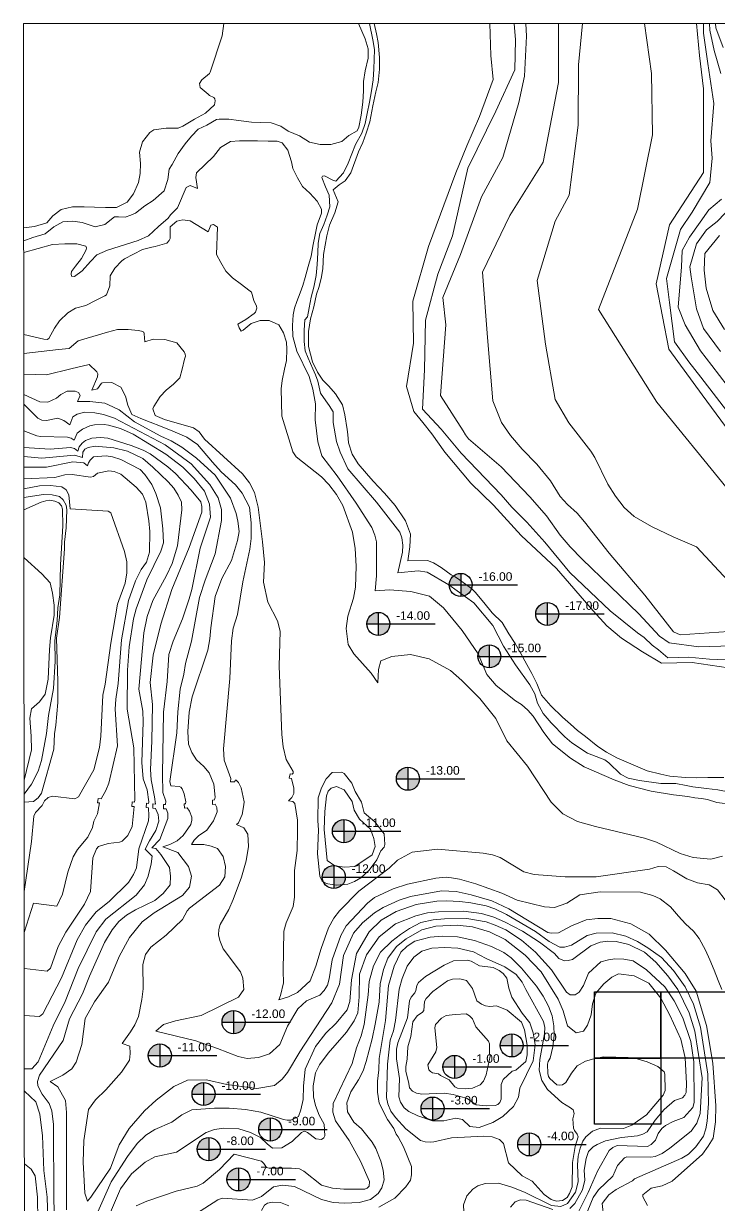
# Model space of a CAD drawing. Header units: millimetres. Extents: x 72 to 2826, y -203 to 794.
# Drawn here: x 72.3 to 230.2, y 434.6 to 702.9 of the extents above; entities that cross this region are included whole.
import ezdxf

# ---------------------------------------------------------------- set-up
doc = ezdxf.new("R2010")
doc.units = ezdxf.units.MM
doc.layers.add('01_Fina', color=250, linetype='Continuous', lineweight=15)
doc.layers.add('Cotas', color=7, linetype='Continuous')
doc.layers.add('modulos alternativos', color=10, linetype='Continuous')
doc.styles.get("Standard").update_dxf_attribs({"font": 'arial.ttf'})

msp = doc.modelspace()

# ---------------------------------------------------------------- hatches: boundary and pattern name
at = {"layer": 'Cotas'}
h = msp.add_hatch(color=256, dxfattribs=at)
h.dxf.hatch_style = 1
h.paths.add_polyline_path([(171.47, 575.46), (171.47, 578.08, 0.414214), (168.85, 575.46)])
h.paths.add_polyline_path([(171.47, 572.84, 0.414214), (174.09, 575.46), (171.47, 575.46)])
h = msp.add_hatch(color=256, dxfattribs=at)
h.dxf.hatch_style = 1
h.paths.add_polyline_path([(191.11, 568.86), (191.11, 571.48, 0.414214), (188.49, 568.86)])
h.paths.add_polyline_path([(191.11, 566.24, 0.414214), (193.73, 568.86), (191.11, 568.86)])
h = msp.add_hatch(color=256, dxfattribs=at)
h.dxf.hatch_style = 1
h.paths.add_polyline_path([(152.79, 566.6), (152.79, 569.22, 0.414214), (150.17, 566.6)])
h.paths.add_polyline_path([(152.79, 563.98, 0.414214), (155.41, 566.6), (152.79, 566.6)])
h = msp.add_hatch(color=256, dxfattribs=at)
h.dxf.hatch_style = 1
h.paths.add_polyline_path([(177.97, 559.25), (177.97, 561.87, 0.414214), (175.35, 559.25)])
h.paths.add_polyline_path([(177.97, 556.63, 0.414214), (180.59, 559.25), (177.97, 559.25)])
h = msp.add_hatch(color=256, dxfattribs=at)
h.dxf.hatch_style = 1
h.paths.add_polyline_path([(159.51, 531.46), (159.51, 534.08, 0.414214), (156.89, 531.46)])
h.paths.add_polyline_path([(159.51, 528.84, 0.414214), (162.13, 531.46), (159.51, 531.46)])
h = msp.add_hatch(color=256, dxfattribs=at)
h.dxf.hatch_style = 1
h.paths.add_polyline_path([(144.99, 519.57), (144.99, 522.19, 0.414214), (142.37, 519.57)])
h.paths.add_polyline_path([(144.99, 516.94, 0.414214), (147.61, 519.57), (144.99, 519.57)])
h = msp.add_hatch(color=256, dxfattribs=at)
h.dxf.hatch_style = 1
h.paths.add_polyline_path([(142.68, 509.16), (142.68, 511.78, 0.414214), (140.06, 509.16)])
h.paths.add_polyline_path([(142.68, 506.54, 0.414214), (145.3, 509.16), (142.68, 509.16)])
h = msp.add_hatch(color=256, dxfattribs=at)
h.dxf.hatch_style = 1
h.paths.add_polyline_path([(119.95, 476.22), (119.95, 478.84, 0.414214), (117.33, 476.22)])
h.paths.add_polyline_path([(119.95, 473.6, 0.414214), (122.57, 476.22), (119.95, 476.22)])
h = msp.add_hatch(color=256, dxfattribs=at)
h.dxf.hatch_style = 1
h.paths.add_polyline_path([(183.04, 470.95), (183.04, 473.58, 0.414214), (180.42, 470.95)])
h.paths.add_polyline_path([(183.04, 468.33, 0.414214), (185.66, 470.95), (183.04, 470.95)])
h = msp.add_hatch(color=256, dxfattribs=at)
h.dxf.hatch_style = 1
h.paths.add_polyline_path([(103.23, 468.64), (103.23, 471.26, 0.414214), (100.61, 468.64)])
h.paths.add_polyline_path([(103.23, 466.02, 0.414214), (105.85, 468.64), (103.23, 468.64)])
h = msp.add_hatch(color=256, dxfattribs=at)
h.dxf.hatch_style = 1
h.paths.add_polyline_path([(170.08, 466.05), (170.08, 468.67, 0.414214), (167.46, 466.05)])
h.paths.add_polyline_path([(170.08, 463.43, 0.414214), (172.7, 466.05), (170.08, 466.05)])
h = msp.add_hatch(color=256, dxfattribs=at)
h.dxf.hatch_style = 1
h.paths.add_polyline_path([(113.16, 459.91), (113.16, 462.53, 0.414214), (110.54, 459.91)])
h.paths.add_polyline_path([(113.16, 457.29, 0.414214), (115.79, 459.91), (113.16, 459.91)])
h = msp.add_hatch(color=256, dxfattribs=at)
h.dxf.hatch_style = 1
h.paths.add_polyline_path([(165.09, 456.6), (165.09, 459.22, 0.414214), (162.47, 456.6)])
h.paths.add_polyline_path([(165.09, 453.98, 0.414214), (167.71, 456.6), (165.09, 456.6)])
h = msp.add_hatch(color=256, dxfattribs=at)
h.dxf.hatch_style = 1
h.paths.add_polyline_path([(128.27, 451.86), (128.27, 454.48, 0.414214), (125.65, 451.86)])
h.paths.add_polyline_path([(128.27, 449.24, 0.414214), (130.89, 451.86), (128.27, 451.86)])
h = msp.add_hatch(color=256, dxfattribs=at)
h.dxf.hatch_style = 1
h.paths.add_polyline_path([(187.02, 448.48), (187.02, 451.1, 0.414214), (184.4, 448.48)])
h.paths.add_polyline_path([(187.02, 445.86, 0.414214), (189.64, 448.48), (187.02, 448.48)])
h = msp.add_hatch(color=256, dxfattribs=at)
h.dxf.hatch_style = 1
h.paths.add_polyline_path([(114.32, 447.38), (114.32, 450, 0.414214), (111.7, 447.38)])
h.paths.add_polyline_path([(114.32, 444.76, 0.414214), (116.94, 447.38), (114.32, 447.38)])
h = msp.add_hatch(color=256, dxfattribs=at)
h.dxf.hatch_style = 1
h.paths.add_polyline_path([(121.08, 440.52), (121.08, 443.14, 0.414214), (118.46, 440.52)])
h.paths.add_polyline_path([(121.08, 437.9, 0.414214), (123.7, 440.52), (121.08, 440.52)])

# ---------------------------------------------------------------- linework, layer by layer
at = {"layer": '01_Fina', "color": 252, "lineweight": 9, "true_color": 0x939598}
for points in [[(72.77, 65.04), (811.86, 65.04), (811.42, 702.86), (72.33, 702.86), (72.77, 85)], [(232.14, 556.66), (224.01, 557.83), (217.03, 557.67), (212.72, 560.25), (207.96, 563.38), (204.65, 566.2), (201.5, 569.6), (193.19, 579.19), (185.21, 586.71), (178.9, 593.53), (173.75, 598.57), (167.87, 605.61), (164.92, 609.79), (162.91, 612.31), (160.87, 614.8), (159.21, 620.46), (160.8, 630.37), (160.62, 639.84), (164.17, 652.29), (170.35, 668.96), (172.87, 675.13), (175.77, 681.76), (178.86, 690.19), (178.3, 695.61), (178.11, 702.86)], [(237.91, 561.78), (225.53, 561.41), (218.75, 562.32), (216.55, 563.84), (211.88, 568.91), (199.05, 581.29), (196.32, 584.1), (194.03, 586.76), (190.97, 591.15), (187.17, 595.46), (180.62, 602.27), (173.24, 608.64), (172.53, 609.52), (172.05, 610.45), (166.87, 618.43), (168.11, 634.48), (167.4, 640.66), (171.4, 650.45), (176.23, 663.57), (181.06, 672.48), (184.65, 684.94), (185.94, 690.9), (186.41, 700.02), (186.27, 702.86)], [(236.58, 565.21), (221.29, 564.14), (219.77, 564.81), (213.25, 573.15), (205.18, 582.66), (199.54, 589.8), (197.89, 591.73), (195.7, 593.72), (194.01, 595.51), (191.86, 599.05), (188.77, 602.85), (185.43, 606.27), (182.74, 609.4), (180.76, 612.32), (178.79, 617.22), (177.59, 631.63), (176.41, 646.42), (182.6, 659.33), (190.15, 671.45), (193.63, 689.47), (193.63, 702.86)], [(199.12, 702.86), (198.19, 693.47), (198.1, 679.78), (196.11, 663.92), (192.9, 658.03), (188.84, 644.53), (190.73, 630.09), (192.88, 617.53), (196.01, 612.24), (201.01, 605.82), (201.87, 604.39), (204.83, 598.33), (206.6, 595.58), (208.52, 593.01), (210.84, 590.96), (214.74, 588.71), (219.64, 586.37), (224.94, 584.09), (232.11, 576.48)], [(231.62, 597.69), (215.97, 616.97), (202.76, 638), (211.57, 660.73), (214.99, 677.61), (214.75, 691.54), (213.14, 702.86)], [(234.69, 607.09), (226.24, 618.61), (218.71, 628.94), (215.79, 643.83), (218.86, 657.19), (226.54, 669.05), (226.54, 688.09), (225.62, 695.61), (224.99, 702.86)], [(226.53, 702.86), (226.53, 700.69), (227.54, 693.83), (228.88, 684.73), (228.21, 676.22), (228.49, 672.31), (227.98, 666.83), (223.96, 660.04), (221.36, 656.14), (218.19, 644.98), (218.85, 639.58), (219.43, 634.77), (219.94, 630.64), (223.22, 626.08), (225.92, 622.6), (233.85, 612.41)], [(230.51, 691.56), (228.94, 696.73), (228.02, 701.35), (227.95, 702.86)], [(231, 697.47), (229.33, 701.94), (229.3, 702.86)], [(235.41, 616.21), (228.47, 625.29), (225.89, 628.61), (222.38, 634.52), (220.81, 638.49), (221.55, 647.66), (221.73, 651.35), (223.39, 654.4), (225.79, 657.81), (227.73, 660.58), (230.6, 663.01)], [(230.41, 628.46), (226.52, 633.68), (224.97, 638.09), (223.78, 645.42), (223.48, 647.69), (224.97, 652.86), (227.24, 656.08), (229.69, 657.93), (231.48, 659.84)], [(231.29, 633.4), (228.64, 637.72), (227.17, 642.81), (226.68, 646.93), (226.87, 650.65), (230.17, 654.77)]]:
    msp.add_lwpolyline(points, dxfattribs=at)
at = {"layer": '01_Fina', "color": 252, "linetype": 'Continuous', "lineweight": 9, "true_color": 0x939598}
for points in [[(117.78, 702.86), (117.34, 700.06), (114.68, 691.88), (114.49, 691.55), (112.74, 690.09), (112.21, 689.24), (112.34, 688.39), (114.17, 686.82), (114.52, 686.54), (115.46, 686.07), (115.72, 685.79), (115.81, 685.36), (115.65, 684.41), (113.59, 682.5), (111.09, 681.18), (108.47, 679.56), (107.37, 679.15), (104.63, 679.11), (101.83, 678.74), (100.92, 678.16), (99.26, 676.05), (98.61, 673.65), (98.87, 671.09), (98.79, 668.86), (98.41, 666.79), (97.24, 664.24), (95.79, 662.3), (93.39, 661.12), (90.93, 661.13), (88.39, 661.18), (86.05, 661.26), (83.38, 661.29), (80.86, 660.64), (78.97, 659.24), (77.6, 657.65), (74.8, 656.83), (72.36, 656.5)], [(148.31, 702.86), (149.79, 699.41), (150.5, 697.16), (150.49, 695), (149.84, 692.15), (149.45, 689.74), (149.4, 687.63), (149.3, 685.05), (148.91, 682.07), (148.33, 679.38), (147.99, 678.56), (146.1, 677.45), (144.48, 676.12), (142.01, 675.46), (139.57, 675.4), (137.21, 675.97), (134.91, 677.4), (132.34, 678.47), (130.65, 679.56), (128.46, 680.32), (126.09, 680.45), (124.03, 680.5), (121.1, 680.89), (118.86, 681.2), (116.65, 681.18), (116.06, 681.07), (113.91, 679.82), (111.89, 678.88), (110.38, 677.29), (108.94, 675.57), (107.39, 673.37), (105.99, 670.88), (105.36, 669.85), (105.02, 667.48), (104.23, 664.93), (101.7, 662.69), (99.85, 661.49), (97.69, 659.83), (96.62, 659.39), (95.39, 658.95), (93.84, 659.01), (92.94, 658.97), (90.74, 657.29), (88.53, 656.73), (85.61, 657.7), (83.48, 658.03), (81.19, 657.91), (79.19, 656.71), (77.24, 655.17), (74.43, 654.33), (72.37, 653.59)], [(150.8, 702.86), (151.52, 699.18), (151.91, 696.97), (151.86, 694.7), (151.79, 692.59), (151.61, 690.14), (151.23, 687.63), (150.79, 685.01), (150.29, 682.48), (149.78, 680.22), (149.05, 678), (147.64, 675.44), (146.76, 673.32), (145.95, 671.2), (144.91, 669.01), (143.13, 667.14), (142.45, 667.36), (140.57, 668.28), (140.09, 668.24), (139.95, 667.91), (140.84, 665.82), (141.67, 663.94), (141.8, 661.29), (141.19, 659.35), (140.45, 657.28), (139.55, 655.21), (139.16, 653.01), (139.04, 650.86), (138.94, 648.16), (138.67, 645.68), (138.14, 643.01), (137.54, 640.77), (137.13, 638.36), (136.7, 636.31), (136.1, 635.6), (135.95, 633.31), (135.97, 630.7), (136.23, 628.57), (136.87, 626.94), (137.9, 624.49), (138.5, 623.11), (139.09, 621.72), (139.67, 618.97), (140.87, 617.27), (141.61, 616.19), (142.56, 614.78), (142.56, 612.34), (143.33, 608.02), (144.12, 605.59), (145.87, 601.81), (152.37, 594.22), (157.7, 587.45), (158.12, 586.15), (158.36, 584.45), (158.27, 582.86), (157.25, 578.17), (161.79, 578.63), (163.87, 578.32), (168.81, 575.5), (174.49, 571.42), (178.78, 566.24), (181.21, 561.58), (183.89, 557.29), (187.19, 552.75), (188.29, 550.74), (188.92, 548.6), (190.19, 546.31), (192, 544.14), (195.12, 540.96), (196.71, 539.65), (200.21, 537.25), (204.14, 535.74), (205.11, 535.06), (207.76, 532.47), (209.48, 531.6), (212.07, 531.04), (216.86, 530.41), (220.28, 530.37), (222.59, 529.91), (224.14, 529.63), (227.26, 529.24), (229.84, 528.92), (232.53, 528.39)], [(151.87, 702.86), (152.36, 700.53), (152.73, 698.56), (153.09, 695.15), (153.03, 692.52), (152.78, 689.51), (152.26, 687.41), (151.53, 684.2), (150.89, 680.54), (150.01, 678.02), (149.26, 675.87), (148.32, 673.77), (146.59, 669), (145.27, 667.15), (143.91, 666.25), (142.55, 665.14), (143.67, 662.39), (142.92, 659.95), (141.73, 657.09), (141.13, 654.66), (140.35, 650.49), (140.17, 647.19), (139.85, 645.04), (139.3, 642.93), (138.8, 641.45), (138.19, 638.59), (137.44, 635.86), (136.97, 632.99), (136.93, 629.54), (137.89, 626.08), (139.01, 623.76), (140.22, 621.93), (141.55, 620.56), (143.11, 618.82), (144.66, 616.35), (145.21, 614.05), (145.74, 610.73), (145.87, 609.58), (145.99, 607.71), (146.82, 605.12), (148.23, 602.95), (150.07, 600.77), (151.63, 599.02), (154.18, 596.25), (156.59, 593.49), (158.99, 590.01), (160.1, 586.97), (159.92, 584.1), (159.45, 580.94), (163.91, 581.03), (165.34, 580.44), (167.05, 579.41), (169.35, 577.75), (170.21, 577.31), (171.21, 576.58), (173.91, 574.67), (174.76, 573.8), (176.75, 571.47), (178.59, 569.15), (180.86, 566.96), (182.41, 564.35), (183.81, 562.18), (185.08, 559.86), (186.49, 557.4), (187.61, 555.37), (188.73, 553.05), (189.78, 550.4), (191.93, 547.98), (194.55, 545.43), (196.42, 543.85), (197.94, 542.43), (199.79, 541.05), (202.61, 538.82), (204.58, 537.47), (206.89, 536.2), (209.55, 535.08), (211.65, 534.15), (213.81, 533.27), (216.86, 532.5), (218.91, 532.07), (222.49, 531.72), (225.02, 531.71), (227.55, 531.72), (231.16, 531.72)], [(183.63, 702.86), (183.9, 699.21), (183.72, 692.38), (179.41, 683), (173.13, 670.09), (169.58, 654.66), (166.3, 646.01), (163.49, 635.53), (163.3, 624.28), (162.82, 615.37), (167.08, 610.83), (171.57, 605.35), (180.62, 595.9), (183.08, 593.14), (186.5, 589.71), (190.56, 585.17), (196.24, 578.27), (205.36, 569.61), (211.58, 564.55), (213.11, 563.5), (214.94, 561.75), (216.37, 560.73), (218.49, 558.9), (223.16, 559.03), (227.88, 558.59), (231.7, 558.44)], [(72.37, 650.91), (78.91, 652.69), (81.64, 652.89), (84.38, 652.9), (86.44, 652.33), (86.57, 652), (86.52, 651.48), (85.48, 649.53), (84.06, 647.79), (83.19, 646.6), (83.11, 646.05), (83.18, 645.53), (83.89, 645.45), (85.58, 646.73), (87.48, 648.86), (88.94, 650.36), (91.37, 651.42), (98.34, 653.62), (100.67, 654.68), (102.92, 656.79), (105.15, 658.72), (105.62, 659.43), (107.26, 661.06), (109.21, 665.64), (110.13, 666.09), (111.8, 665.46), (111.38, 667.91), (111.54, 668.97), (115.39, 672.68), (116.95, 674.76), (119.24, 676.11), (121.28, 676.27), (123.34, 676.24), (125.35, 676.24), (127.79, 676.21), (129.82, 676.16), (130.95, 675.79), (132.28, 674.17), (133.1, 671.5), (133.37, 670.01), (134.48, 667.87), (135.61, 665.91), (137.23, 664.37), (138.91, 662.55), (139.9, 660.72), (139.89, 659.87), (138.91, 657.18), (138.43, 654.89), (138.02, 652.76), (137.54, 650.05), (136.87, 647.71), (136.19, 645.27), (135.7, 643.45), (135.07, 641.78), (134.28, 639.8), (133.81, 638.28), (133.48, 636.76), (133.3, 634.32), (133.42, 631.87), (134.29, 628.5), (137.08, 622.78), (137.9, 619.92), (138.53, 616.55), (138.48, 612.9), (139.04, 607.96), (140, 604.75), (143.48, 600.22), (147.75, 594.04), (151.29, 588.49), (152.03, 586.75), (152.36, 585.23), (152.38, 577.49), (152.08, 574.12), (155.32, 574.32), (160.18, 574), (164.41, 572.94), (167.61, 570.27), (171.78, 565.09), (175.45, 559.79), (177.37, 555.14), (179.54, 552.64), (183.91, 549.12), (185.24, 548.31), (186.74, 547.05), (187.94, 545.66), (190.36, 541.98), (192.32, 539.38), (196.41, 536.1), (199.46, 534.2), (206.28, 531.21), (209.66, 529.93), (214.72, 528.61), (219.75, 527.84), (222.99, 527.46), (224.57, 527.15), (226.13, 527.02), (227.49, 526.77), (229.57, 526.04), (232.68, 525.71)], [(72.38, 632.29), (76.91, 631.22), (77.69, 631.14), (78.07, 631.37), (79.36, 633.7), (80.49, 635.39), (82.34, 637.23), (84.13, 638.25), (86.43, 638.86), (88.65, 639.99), (90.74, 641.1), (91.15, 641.29), (91.86, 643.34), (91.94, 645.59), (93.03, 647.39), (94.63, 649.01), (95.18, 649.47), (99.28, 651.58), (101.39, 652.14), (102.2, 652.25), (104.78, 653.03), (105.34, 653.61), (105.56, 654.08), (105.57, 656.73), (107.05, 658.01), (108.42, 658.3), (110.1, 658.13), (114.19, 655.63), (114.82, 657.15), (115.43, 657.3), (116.34, 656.67), (116.1, 650.44), (117.05, 648.65), (118.23, 646.65), (119.72, 645.19), (121.72, 643.65), (123.45, 642.37), (124.01, 641.93), (124.58, 640.01), (125.18, 638.75), (125.22, 638.25), (124.93, 637.38), (124.66, 637.07), (122.75, 635.73), (120.94, 634.63), (121.21, 633.8), (121.69, 633.09), (122.11, 633.27), (123.95, 634.79), (125.97, 635.47), (128.03, 635.45), (130.25, 634.51), (131.31, 632.68), (131.94, 630.54), (132.01, 628.99), (131.98, 626.39), (131.49, 624.41), (131, 621.83), (130.77, 619.95), (130.92, 613.74), (133.39, 605.7), (134.16, 604.57), (139.93, 600.01), (141.55, 598.25), (143.29, 595.97), (144.75, 593.46), (146.91, 587.43), (147.54, 583.76), (147.79, 579.68), (147.6, 574.94), (147.19, 572.44), (145.9, 568.39), (145.47, 565.6), (145.91, 561.97), (147.25, 559.83), (151.18, 555.4), (152.64, 553.26), (152.81, 556.25), (153.34, 558.24), (155.85, 559.2), (160.1, 559.64), (164.33, 558.71), (169.15, 556.01), (171.7, 553.79), (175.85, 549.67), (179.42, 545.13), (181.96, 540.07), (186.62, 534.31), (192.03, 526.13), (194.68, 523.48), (197.97, 521.75), (202.05, 520.6), (213.17, 518), (215.88, 517.08), (221.29, 514.49), (224.2, 513.57), (228.22, 513.21), (230.86, 513.87)], [(72.39, 628.02), (80.27, 628.93), (82.64, 629.13), (84.72, 630.86), (91.33, 632.83), (93.63, 633.47), (96.04, 633.46), (98.29, 633.22), (99.09, 633.07), (99.56, 632.82), (99.65, 632.47), (99.83, 630.62), (101.72, 631.21), (104.39, 631.18), (107.08, 630.41), (108.76, 628.33), (108.97, 627.83), (109.01, 627.4), (108.83, 626.67), (108.26, 624.45), (107.79, 622.49), (106.3, 621.02), (104.67, 619.69), (103.28, 618.19), (101.83, 615.99), (101.66, 615.4), (102.19, 613.92), (104.28, 613.02), (110.87, 611.09), (112.18, 610.18), (113.34, 608.52), (121.98, 600.64), (123.55, 598.6), (124.72, 596.42), (125.51, 593.1), (126.55, 585.24), (126.94, 580.55), (126.75, 576.12), (127.74, 571.54), (129.92, 567.34), (130.51, 564.94), (130.27, 556.99), (130.92, 541.53), (131.21, 538.73), (131.91, 535.81), (133.48, 533.14), (133.47, 532.74), (133.26, 532.48), (132.79, 532.59), (132.57, 531.62), (133.11, 531.5), (133.66, 529.32), (133.64, 528.15), (133.18, 527.23), (132.39, 526.48), (133.43, 526.33), (133.84, 525.83), (134.43, 522.04), (134.45, 519.7), (134.39, 515.21), (133.81, 510.63), (133.81, 504.56), (133.46, 502.47), (131.91, 498.73), (131.35, 496.9), (131.21, 487.85), (131.3, 485.18), (130.62, 482.26), (130.23, 481.25), (132.45, 481.94), (134.48, 482.95), (137.35, 485.63), (138.63, 488.95), (139.81, 492.95), (141.47, 497.62), (142.73, 499.85), (143.95, 501.5), (148.4, 505.94), (155.22, 511.19), (157.16, 512.95), (160.49, 514.81), (166.23, 515.49), (176.6, 514.61), (178.68, 514.16), (180.4, 513.57), (185.81, 510.34), (188.12, 509.71), (195.16, 509.17), (202.24, 509.24), (214.32, 510.92), (216.25, 511.53), (218.12, 511.48), (219.76, 510.53), (222.76, 508.77), (225.19, 507.83), (227.84, 507.39), (229.74, 506.23), (231.44, 503.98)], [(72.39, 623.27), (77.48, 623.14), (83.01, 624.47), (87.18, 625.5), (88.91, 623.82), (89.17, 623.35), (89.09, 622.68), (87.79, 619.63), (89.08, 619.99), (90.02, 621.25), (90.21, 621.34), (92.34, 621.39), (94.34, 620.32), (95.4, 618.32), (95.97, 616.27), (96.91, 614.13), (98.93, 613.25), (101.05, 612.42), (103.4, 611.49), (106.14, 610.38), (109.32, 608.97), (111.79, 607.33), (115.19, 603.36), (117.11, 601.11), (120.4, 598.15), (121.91, 596.29), (123.54, 593.09), (123.98, 589.58), (123.93, 585.96), (123.62, 583.56), (122.04, 576.17), (120.81, 568.77), (119.89, 565.66), (119.47, 562.8), (119.1, 554.19), (117.65, 538.23), (117.81, 535.71), (119.32, 531.53), (119.28, 530.8), (120.27, 530.74), (120.31, 531.18), (120.55, 531.14), (121.08, 530.61), (121.66, 529.37), (122.32, 526.21), (122.31, 525.51), (121.92, 523.35), (121.06, 521.47), (120.63, 521.05), (122.3, 520.33), (123.19, 518.85), (123.36, 516.12), (122.82, 512.84), (121.72, 509.13), (119.88, 504.03), (118.86, 501.76), (116.92, 498.39), (116.59, 497.24), (116.53, 496.02), (116.81, 494.76), (117.57, 492.85), (121.54, 487.61), (122.06, 486.21), (122.25, 483.65), (121.07, 481.89), (112.57, 477.71), (106.8, 476.5), (104.03, 475.67), (102.29, 474.16), (111.36, 471.98), (116.32, 470.24), (121, 468.39), (123.03, 467.98), (125.58, 468.19), (128.14, 469.05), (130.46, 471.18), (132.2, 475.33), (134.52, 479.27), (136.46, 481.03), (139.53, 482.38), (140.5, 483.39), (141.23, 484.61), (141.62, 486.05), (142.32, 490.37), (144.29, 495.87), (145.49, 498.09), (150.3, 503.2), (151.94, 504.49), (156.17, 506.47), (159.39, 507.51), (165.83, 508.88), (168.17, 509.09), (169.37, 508.98), (171.22, 508.64), (174.89, 507.59), (180.84, 505.47), (184.25, 503.89), (190.47, 502.4), (192.75, 502.24), (195.57, 503.21), (198.52, 505.08), (203.11, 505.78), (212.25, 505.73), (215.09, 504.98), (216.73, 504.24), (219.05, 502.37), (220.9, 500.26), (222.44, 498.51), (224.29, 496.85), (225.55, 495.17), (226.98, 492.55), (227.97, 490.38), (228.94, 488.05), (229.88, 485.69), (230.75, 483.62)], [(213.88, 434.59), (212.81, 436.54), (212.76, 437.06), (214.72, 438.5), (217.15, 439.1), (219.42, 440.09), (226.31, 446.29), (227.64, 448.04), (228.77, 449.89), (229.28, 453.6), (229.33, 457.2), (228.64, 466.89), (227.25, 475.48), (224.88, 483.26), (222.38, 487.24), (217.9, 492.59), (214.21, 496.16), (210.04, 498.56), (205.57, 499.73), (202.57, 499.75), (199.94, 499.45), (196.59, 498.06), (193.69, 496.49), (192.03, 496.39), (191.27, 496.53), (182.36, 501.92), (178.51, 503.77), (173.84, 505.15), (170.44, 505.9), (167.13, 506), (160.08, 504.75), (157.53, 503.9), (153.85, 502.23), (151.89, 501.05), (149.19, 498.73), (147.12, 496.41), (144.92, 491.35), (143.95, 484.85), (142.23, 480.6), (135.02, 469.51), (132.2, 464.8), (130.99, 463.29), (129.27, 461.81), (125.2, 461.13), (118.44, 462.09), (113.78, 463.14), (109.47, 463.08), (106.37, 461.65), (102.38, 458.5), (99.76, 456.08), (96.25, 452.06), (93.98, 448.4), (92, 443.07), (87.55, 436.53), (86.79, 435.62), (86.24, 437.41), (85.8, 444.41), (86.02, 449.35), (87.08, 456.43), (88.61, 458.58), (90.96, 460.87), (94.56, 464.9), (96.37, 467.6), (96.53, 469.1), (96.41, 470.74), (94.68, 471.41), (96.6, 474.01), (97.57, 475.63), (98.42, 477.53), (99.16, 481.33), (99.46, 483.78), (99.37, 489.27), (100.01, 491.6), (101.17, 493.25), (104.68, 495.96), (108.33, 499.51), (109.42, 501.45), (109.95, 502.07), (116.78, 507.34), (118, 509.2), (118.09, 511.57), (117.62, 513.79), (116.29, 515.66), (114.9, 516.17), (113.23, 516.55), (110.43, 516.52), (111, 517.49), (112, 518.52), (113.9, 519.82), (115.4, 521.9), (116.22, 523.99), (116.14, 524.97), (115.79, 525.68), (115.19, 525.65), (115.15, 526.64), (115.63, 526.66), (115.74, 527.3), (115.44, 530.27), (114.38, 532.81), (113.23, 534.25), (111.53, 535.74), (110.45, 537.39), (109.74, 539.32), (109.57, 542.21), (109.88, 546.58), (110.55, 550.06), (114.08, 560.63), (114.57, 563.24), (114.78, 565.74), (115.75, 572.84), (117.31, 576.94), (119.49, 581.03), (120.81, 585.51), (121.22, 587.55), (120.95, 589.93), (120.51, 591.66), (119.24, 595.13), (115.74, 600.4), (111.58, 604.24), (108.23, 606.73), (105.82, 608.16), (103.43, 609.19), (97.47, 612.46), (93.99, 615.21), (92.57, 615.91), (90.72, 616.69), (87.35, 617.08), (84.57, 617.12), (85.18, 618.47), (84.76, 619.15), (84.01, 619.41), (82.24, 619.44), (80.79, 618.7), (79.77, 617.87), (77.81, 616.97), (76.04, 616.99), (72.39, 618.7)], [(72.39, 616.52), (75.56, 613.28), (76.48, 612.85), (77.49, 612.75), (80.12, 613.29), (81.46, 612.77), (82.8, 611.83), (83.5, 613.59), (84.44, 614.25), (86.13, 614.65), (88.49, 614.53), (90.43, 614.16), (92.95, 613.28), (104.41, 607.28), (110.31, 602.97), (114.57, 598.28), (116.42, 595.26), (117.18, 592.56), (117.24, 590.05), (115.79, 582.49), (113.54, 576.56), (112.24, 572.63), (110.43, 562.7), (109.01, 557.61), (108.68, 555.22), (107.87, 551.78), (107.31, 546.67), (107.11, 541.86), (105.49, 530.87), (105.75, 529.89), (107.6, 529.69), (108.02, 529.54), (108.29, 529.19), (108.77, 528.03), (109.15, 526.22), (109.08, 525.8), (108.72, 525.77), (108.8, 524.78), (109.43, 524.84), (109.97, 524.13), (110.52, 522.71), (110.51, 522.08), (110.22, 521.1), (108.51, 518.61), (107.16, 517.37), (105.47, 516.55), (103.92, 516.02), (107.33, 514.71), (109.71, 511.55), (110.44, 509.32), (109.95, 506.89), (108.35, 504.95), (101.95, 501.02), (99.19, 499.01), (96.31, 495.47), (94.03, 491.11), (91.61, 485.33), (88.39, 480.81), (86.29, 477.02), (85.53, 471.17), (84.24, 467.1), (83.27, 465.61), (81.2, 464.15), (78.31, 462.77), (80.07, 461.57), (81.8, 458.41), (82.03, 455.68), (82.03, 433.62)], [(72.4, 610.4), (75.33, 609.31), (76.18, 609.13), (82.26, 609), (83.09, 608.78), (83.8, 608.3), (84.46, 609.94), (85.65, 610.85), (87.34, 611.59), (88.37, 611.78), (90.59, 611.84), (91.59, 611.72), (94.27, 610.98), (97.21, 609.66), (104.62, 605.16), (108.41, 602.21), (111.01, 599.63), (113.34, 596.74), (114.5, 593.78), (114.71, 590.83), (112.38, 583.84), (110.46, 574.44), (109.86, 572.29), (108.36, 567.77), (106.25, 562.71), (105.28, 559.69), (104.89, 553.54), (104.05, 546.6), (103.82, 532.41), (103.91, 528.38), (104.6, 526.38), (104.53, 525.6), (104.08, 525.62), (104.02, 524.63), (104.68, 524.6), (105.03, 523.64), (105.01, 522.48), (103.25, 517.64), (101.4, 515.77), (102.31, 515.62), (103.48, 514.27), (105.39, 511.31), (105.64, 509.35), (105.6, 507.41), (103.98, 505.42), (102.11, 503.81), (97.68, 501.7), (95.67, 500.53), (93.89, 499.03), (92.44, 497.17), (90.66, 494.27), (87.25, 486.69), (85.69, 482.62), (82.75, 476.94), (81.32, 472.05), (75.89, 464.22), (75.46, 462.73), (75.58, 461.77), (76.51, 459.85), (78.11, 457.78), (78.72, 456.06), (79.13, 453), (79.21, 435.87), (79.44, 429.2)], [(72.5, 465.61), (74.18, 465.6), (75.59, 467.18), (79.05, 475.35), (81.72, 480.91), (84.69, 488.36), (88.8, 496.69), (90.98, 499.56), (97.89, 505.05), (99.74, 507.4), (100.61, 509.35), (101.28, 512.14), (101.45, 513.89), (99.93, 515.45), (100.87, 517.39), (102.3, 519.75), (103.03, 521.84), (102.86, 523.35), (102.27, 524.73), (101.6, 524.77), (101.66, 525.76), (102.21, 525.73), (102.05, 527.35), (101.25, 531.23), (101.08, 533.57), (101.42, 539.96), (101.55, 548.32), (101, 553.33), (101.73, 559.48), (103.47, 566.53), (105.95, 574.43), (109.87, 583.99), (112.73, 591.97), (112.79, 593.28), (112.5, 594.35), (110.32, 596.99), (106.76, 600.73), (105.03, 602.25), (101.03, 605.25), (99.41, 606.06), (96.7, 607.07), (91.45, 608.74), (89.76, 608.93), (87.82, 608.79), (86.38, 608.24), (85.57, 607.65), (84.92, 606.81), (84.65, 605.8), (83.87, 606.39), (82.94, 606.68), (78.34, 606.31), (72.4, 606.66)], [(72.49, 477.72), (75.89, 477.52), (76.71, 478.1), (80.89, 486.26), (84.45, 494.93), (86.37, 498.2), (88.8, 501.26), (91.7, 503.64), (96.1, 507.92), (97.24, 509.72), (97.96, 511.25), (98.45, 515.58), (100.67, 521.88), (100.76, 523.03), (100.66, 524.89), (100.14, 524.92), (100.2, 525.91), (100.68, 525.88), (100.74, 526.22), (100.32, 528.95), (99.41, 531.41), (99.13, 535.14), (99.45, 544.36), (99.34, 546.79), (98.48, 551.77), (99.62, 564.62), (100.34, 568.32), (101.64, 571.93), (104.72, 577.62), (106.01, 580.35), (107.22, 584.33), (108.18, 592.53), (108.11, 594.27), (107.41, 595.83), (106.4, 597.45), (105.1, 598.86), (101.67, 602.21), (99.34, 604.13), (95.91, 605.8), (92.77, 606.61), (88.53, 606.92), (86.93, 606.68), (86.2, 606.27), (85.75, 605.61), (85.68, 604.41), (83.9, 604.92), (76.46, 604.22), (72.4, 604.62)], [(72.49, 488.37), (77.64, 487.76), (78.41, 488.44), (80.17, 493.42), (81.89, 496.62), (86.16, 503.01), (87.51, 505.85), (88, 513.5), (88.89, 515.56), (89.34, 516.11), (91.53, 516.8), (94.11, 517.1), (94.69, 517.3), (96, 518.6), (96.96, 520.6), (97.42, 525.16), (96.84, 525.2), (96.94, 526.19), (97.48, 526.14), (97.56, 526.71), (97.34, 538.47), (95.8, 547.28), (95.87, 556.13), (96.25, 561.41), (97.22, 567.78), (97.85, 570.06), (100.26, 576.59), (103.48, 583.11), (104.06, 585.02), (103.92, 588.21), (103.35, 592.97), (102.31, 596.18), (101.43, 598.29), (99.82, 600.51), (98.74, 601.62), (94.4, 603.96), (92.49, 604.54), (91.05, 604.78), (88.18, 604.56), (87.41, 603.81), (87.02, 603.19), (86.84, 602.47), (85.97, 603.16), (83.52, 603.37), (77.55, 602.19), (72.4, 602.18)], [(72.48, 496.54), (74.59, 503.24), (79.83, 502.56), (81.18, 505.29), (82.33, 510.29), (83.57, 513.73), (84.55, 515.39), (86.92, 518.22), (87.93, 520.37), (88.23, 521.8), (89.09, 523.5), (89.56, 525.97), (89.12, 526.01), (89.22, 527), (89.94, 526.93), (90.99, 528.79), (91.67, 530.43), (93.61, 538.91), (93.12, 547.28), (93.26, 549.52), (93.74, 553.11), (94.5, 562.99), (96.09, 571.89), (97.74, 576.36), (99.02, 578.93), (100.2, 580.59), (100.87, 582.87), (100.97, 587.55), (100.73, 590.01), (100.05, 594.28), (99.3, 596.03), (97.86, 597.68), (94.41, 600.59), (92.9, 601.2), (91.68, 601.35), (89.05, 600.83), (88.16, 600.09), (87.48, 599.89), (83.35, 600.54), (81.7, 600.43), (79.37, 599.83), (72.41, 599.52)], [(72.41, 597.24), (75.93, 597.94), (78.4, 598.02), (80.96, 597.72), (81.97, 597.03), (82.57, 595.88), (82.86, 592.74), (91.49, 592.17), (92.12, 591.82), (95.21, 583.05), (95.73, 580.69), (95.71, 578.22), (95.33, 575.87), (93.65, 571.09), (92.12, 562.24), (90.8, 552.97), (90.26, 550.47), (89.82, 541.11), (89.57, 538.59), (88.28, 533.47), (84.81, 527.39), (83.98, 526.91), (78.88, 527.54), (77.92, 527.19), (77.09, 526.46), (76.57, 525.39), (75.01, 523.77), (74.64, 522.94), (74.08, 517.22), (72.47, 505.87)], [(72.41, 595.29), (76.83, 596), (78.81, 595.88), (80.45, 595.52), (81.33, 594.75), (81.95, 593.6), (82.1, 592.5), (82, 588.41), (81.57, 585.2), (81.63, 583.63), (80.46, 568.1), (79.8, 563.37), (80.08, 553.54), (80.06, 548.78), (79.61, 543.59), (79.33, 541.63), (79.16, 538.17), (76.39, 528.17), (75.66, 527.11), (74.57, 526.29), (72.46, 526.18)], [(72.46, 527.97), (74.15, 530.24), (75.63, 533.2), (76.38, 535.58), (77.54, 541.77), (77.94, 545.82), (79.09, 551.95), (79.45, 558.18), (79.43, 562.75), (79.97, 567.36), (80.07, 570.26), (80.56, 573.2), (80.69, 579.99), (81.23, 588.85), (81.17, 592.64), (80.93, 593.44), (80.35, 594.09), (79.39, 594.48), (78.21, 594.67), (77.39, 594.57), (76.34, 594.27), (72.41, 592.49)], [(72.42, 581.59), (76.46, 577.96), (78.31, 575.9), (78.89, 573.56), (79.28, 570.87), (79.27, 568.62), (78.45, 563.47), (78.2, 560.81), (77.92, 554.09), (77.25, 550.67), (75.94, 548.95), (74.13, 547.36), (73.7, 545.22), (74.07, 541.11), (74.15, 538), (72.45, 531.17)], [(89.15, 433.18), (92.2, 439.95), (95.9, 445.75), (98.05, 448.71), (100.05, 450.53), (102.1, 451.88), (105.97, 453.51), (108.24, 455.21), (110.48, 456.29), (115.65, 456.71), (118.98, 456.66), (122.67, 456.36), (126.11, 455.81), (131.3, 454.11), (132.11, 454), (132.97, 453.99), (134.71, 454.83), (135.23, 456.3), (135.75, 458.63), (135.8, 461.71), (136.22, 465.53), (138.51, 470.67), (140.89, 473.73), (143.22, 476.01), (145.74, 479.02), (146.32, 480.87), (146.71, 485.85), (147.81, 491.81), (150.69, 496.74), (153.45, 499.33), (156.86, 501.36), (161.34, 502.95), (166.05, 503.65), (168.27, 503.72), (171.27, 503.57), (173.8, 503.3), (177.24, 502.59), (179.25, 501.94), (181.9, 500.66), (188.47, 496.79), (191.58, 494.49), (193.94, 493.22), (195.03, 493.22), (196.59, 493.68), (200.19, 495.87), (202.23, 496.39), (205.87, 496.47), (208.96, 495.74), (211.57, 494.52), (213.9, 493.11), (217.04, 490.92), (219.76, 487.97), (222.39, 484.23), (224.29, 480.31), (225.86, 475.09), (227.5, 464.41), (227.68, 457.77), (227.35, 453.77), (227.11, 452.02), (226.53, 450.32), (224.78, 447.94), (223.13, 446.24), (221.63, 445.37), (210.93, 440.68), (210.45, 440.23), (206.76, 438.27), (205.08, 437.06), (203.56, 435.03), (203.94, 431.71)], [(87.98, 423.52), (94.29, 438.38), (96.77, 441.78), (99.86, 444.45), (102.12, 445.66), (107.01, 446.73), (113.73, 451.15), (115.62, 451.88), (117.71, 452.17), (121.11, 451.97), (123.77, 451.2), (126.05, 450.03), (127.56, 448.57), (128.82, 447.64), (130.91, 447.73), (133.25, 449.16), (135.37, 451.2), (136.05, 451.44), (136.71, 451.18), (138.63, 449.76), (139.87, 449.55), (140.42, 449.93), (140.65, 450.38), (140.54, 453.08), (139.36, 455.1), (138.56, 457.27), (138.09, 459.3), (138.04, 461.73), (138.51, 464.69), (139.43, 466.54), (141.38, 469.21), (145.6, 473.97), (147.3, 476.5), (148.13, 478.31), (148.43, 482), (148.51, 487.09), (150.1, 491.53), (152.96, 495.56), (156.69, 498.56), (161.29, 500.37), (163.98, 501), (166.47, 501.29), (172.13, 501.39), (176.2, 500.89), (178.97, 500.02), (181.44, 498.98), (185.47, 496.85), (189.33, 494.39), (192.73, 491.79), (193.76, 490.7), (195.03, 490.17), (195.89, 490.19), (196.8, 490.45), (200.96, 493.51), (203.1, 494.37), (204.88, 494.6), (206.78, 494.55), (209.63, 493.86), (213.17, 492.07), (215.77, 489.82), (218.47, 486.77), (220.72, 483.66), (223.31, 478.36), (224.6, 474.14), (226.25, 463.6), (225.83, 455.5), (225.01, 453.28), (223.78, 451.49), (218.89, 447.61), (217.21, 446.44), (215.61, 445.76), (214.64, 445.61), (209.19, 445.63), (208.65, 445.45), (207.04, 443.72), (205.96, 441.26), (202.75, 438.18), (201.49, 436.44), (199.61, 431.78)], [(97.84, 434.54), (100.31, 435.61), (106.93, 437.83), (111.69, 439.01), (113.05, 439.64), (116.79, 442.8), (120.09, 446.24), (126.3, 444.64), (126.83, 444.16), (127.39, 443.23), (128.04, 443.05), (133.09, 443.09), (134.89, 442.89), (135.86, 442.36), (139.93, 439.2), (142.41, 438.54), (144.93, 438.3), (149.7, 438.28), (150.28, 438.55), (150.69, 438.98), (150.8, 440.04), (148.76, 444.69), (146.21, 449.36), (143.04, 453.82), (142.48, 455.82), (142.51, 457.79), (146.83, 466.85), (147.87, 470.41), (148.92, 473.14), (149.58, 475.72), (150.5, 482.42), (150.74, 485.48), (151.66, 488.98), (153.29, 492.12), (155.87, 494.6), (157.8, 496.13), (159.85, 497.49), (162.42, 498.86), (165.26, 499.45), (167.78, 499.67), (172.87, 499.73), (177.24, 498.98), (179.31, 498.24), (181.73, 497.14), (185.27, 494.83), (188.41, 492.11), (192.04, 488.11), (195.49, 483.02), (196.3, 482.45), (197.43, 482.43), (198.37, 483.02), (199.37, 484.56), (200.48, 487.35), (203.28, 489.94), (205, 490.4), (206.47, 490.59), (208.45, 490.51), (210.61, 490.11), (213.62, 488.13), (217.78, 484.23), (219.91, 481.06), (221.87, 477.2), (223.71, 471.79), (224.37, 467.23), (224.4, 457.96), (224.12, 456.86), (222.13, 454.61), (219.69, 453.69), (217.93, 452.75), (217.11, 452.07), (216.29, 450.95), (215.7, 449.41), (214.69, 448.48), (213.86, 447.99), (206.96, 448.2), (206, 447.8), (205.13, 447.07), (202.54, 442.37), (200.42, 437.57), (198.18, 433.13)], [(111.51, 432.75), (116.35, 435.9), (117.37, 436.24), (124.25, 435.81), (126.25, 436.65), (129.02, 438.85), (131.02, 439.2), (133.75, 438.91), (139.93, 435.95), (142.54, 435.29), (145.15, 435.13), (148.42, 435.27), (151, 436), (152.79, 437.31), (153.62, 438.62), (154.1, 440.42), (153.91, 442.6), (153.33, 444.64), (152.26, 447.51), (151.38, 449.01), (148.96, 451.97), (147.26, 453.53), (145.76, 455.86), (145.64, 457.89), (146.56, 460.43), (148.29, 463.11), (149.33, 465.18), (150.06, 467.27), (151.41, 472.43), (152.1, 475.77), (152.95, 480.72), (153.22, 484.9), (153.99, 488.14), (154.95, 490.74), (156.91, 493.39), (159.14, 495.14), (162.67, 497.2), (165.84, 498), (170.68, 498.23), (174.19, 497.83), (178.04, 496.72), (181.58, 495.01), (186.11, 491.44), (189.74, 487.63), (193.6, 481.46), (194.7, 478.77), (195.67, 475.38), (197.68, 473.83), (199.34, 474.18), (200.25, 475.57), (201.05, 477.85), (201.34, 480.39), (202.14, 482.8), (203.95, 484.94), (205.76, 486.44), (207.29, 487.19), (210.85, 486.75), (214.13, 485.05), (216.88, 481.7), (218.93, 477.78), (221.41, 472.36), (222.41, 468.11), (222.72, 462.28), (222.62, 460.27), (222.29, 459.64), (221.78, 459.05), (219.98, 458.42), (217.65, 456.39), (215.61, 453.96), (213.81, 451.29), (212.8, 450.76), (211.55, 450.42), (207.94, 450.03), (204.36, 449.26), (202.41, 448.48), (201.49, 447.94), (200.47, 446.83), (199.94, 445.27), (199.5, 442.64), (199.62, 440.36), (199.1, 438.19), (197.37, 435.08), (196.26, 433.89)], [(152.94, 434.2), (156.53, 436.29), (159, 438.81), (160.09, 440.37), (160.28, 441.56), (160.31, 443.44), (158.5, 447.9), (157.31, 450.22), (156.83, 450.83), (156.29, 452.07), (154.89, 454.16), (152.95, 457.84), (152.59, 460.29), (152.57, 462.82), (152.89, 465.42), (152.98, 467.99), (154.38, 476.59), (155.13, 484.51), (156.42, 488.89), (157.87, 492.13), (159.33, 493.44), (161.08, 494.61), (164.54, 495.52), (167.34, 495.73), (170.77, 495.55), (174.58, 494.73), (178.45, 493.39), (181.27, 492.01), (182.95, 490.85), (185.3, 488.5), (188.7, 484.41), (190.22, 482.13), (191.36, 479.82), (192.2, 477.67), (192.61, 475.35), (192.66, 473.25), (192.41, 470.64), (191.76, 468.06), (191.32, 467.3), (191.18, 466.69), (191.23, 464.6), (191.42, 463.89), (191.68, 463.44), (193.28, 462.02), (193.89, 461.9), (194.6, 461.96), (195.33, 462.55), (196.63, 464.67), (197.92, 466.27), (199.75, 467.35), (201.66, 467.93), (203.84, 468.33), (209.49, 468.16), (211.47, 467.86), (213.81, 467.23), (216.23, 466.14), (217.6, 464.92), (217.78, 464.45), (217.87, 460.71), (217.42, 459.61), (213.6, 455.2), (210.27, 452.84), (208.41, 452.09), (203.18, 452.15), (201.39, 451.44), (199.89, 450.18), (199.16, 449.2), (198.58, 447.65), (198.14, 445.81), (197.95, 443.86), (198.13, 439.96), (197.53, 437.61), (195.71, 435.03), (194.21, 434.35), (192.08, 434.64), (185.94, 437.66), (183.05, 438.77), (180.05, 439.68), (177.03, 439.61), (175.38, 439.06), (174.22, 438.33), (172.86, 436.82), (172.08, 434.74), (172.18, 433.18)], [(72.51, 460.55), (75.12, 458.1), (76.03, 455.36), (76.64, 450.44), (76.93, 442.53), (77.65, 436.48), (77.89, 429.11)], [(72.55, 397.77), (75.1, 402.45), (76.66, 405.83), (77.48, 410.24), (76.97, 419.25), (76.28, 423.62), (75.97, 427.73), (75.52, 431.23), (75.47, 436.46), (74.92, 441.33), (74.07, 442.83), (72.52, 444.08)], [(126.29, 433.44), (126.99, 434.65), (127.62, 435.13), (128.7, 435.39), (130.59, 435.31), (132.51, 434.52)], [(192.4, 433.7), (186.35, 435.85), (185.04, 435.9), (183.83, 435.42), (182.81, 434.2)]]:
    msp.add_lwpolyline(points, dxfattribs=at)
for points in [[(148.85, 508.98), (150.69, 510.73), (152.43, 513.04), (153.39, 515.08), (154.08, 515.94), (154.27, 516.54), (154.09, 518.98), (151.96, 521.66), (149.57, 523.76), (148.95, 526.15), (147.52, 528.56), (146.8, 530.45), (145.04, 532.64), (144.53, 532.98), (142.33, 532.92), (140.96, 531.45), (139.87, 529.42), (139.15, 527.14), (139.07, 521.98), (139.19, 519.78), (138.96, 514.41), (139.5, 509.39), (140.03, 508.25), (140.62, 507.83), (141.36, 507.58), (143.32, 507.33), (145.84, 507.57), (147.39, 508.11)], [(152.08, 516.05), (151.76, 517.87), (151.02, 520.05), (148.54, 522.26), (147.31, 524.3), (146.85, 526.27), (145.07, 528.95), (143.27, 529.68), (142.07, 529.35), (141.43, 528.66), (141.07, 527.61), (140.67, 524.05), (140.54, 519.92), (141.2, 512.92), (142.93, 511.7), (145.11, 511.36), (147.49, 511.55), (151.36, 514.17)], [(194.4, 458.01), (196.42, 456.8), (197.01, 456.28), (197.23, 455.49), (196.95, 454.29), (197.06, 452.18), (197.26, 451.62), (197.92, 450.77), (198.1, 450.19), (197.42, 447.99), (196.82, 444.4), (196.74, 438.87), (196.16, 437.36), (195.59, 436.4), (194.6, 435.71), (193.23, 435.61), (191.98, 436), (190.43, 437.12), (187.66, 440.09), (185.39, 441.34), (182.32, 444.25), (181.21, 448.67), (180.24, 449.59), (178.63, 450.19), (176.73, 450.32), (169.41, 449.98), (165.38, 449.05), (164.65, 448.95), (163.38, 449.06), (162.35, 449.39), (159.05, 452.02), (156.67, 454.55), (155.61, 456.05), (154.93, 457.7), (154.62, 459.08), (154.85, 466.68), (155.49, 472.13), (156.21, 474.23), (156.68, 476.57), (157.5, 483.67), (158.23, 486.12), (159.33, 488.9), (160.88, 490.97), (162.67, 492.3), (164.91, 492.99), (167.91, 493.16), (170.86, 493.01), (174.41, 492.19), (177.24, 490.69), (181.49, 488.77), (184.09, 487.06), (185.42, 485.33), (186.22, 483.6), (190.25, 476.34), (190.54, 475.01), (190.48, 473.57), (189.41, 467.76), (189.27, 465.33), (189.91, 462.97), (191.17, 460.95)], [(157.79, 458.04), (157.46, 459.25), (157.63, 463.42), (156.91, 467.93), (156.91, 470.06), (157.2, 471.56), (159.39, 477.2), (159.83, 481.09), (160.25, 481.92), (161.05, 482.84), (161.31, 483.38), (161.52, 484.55), (161.9, 485.19), (163.51, 486.57), (167.7, 489.17), (169.87, 490.15), (172.93, 490.31), (173.86, 490.03), (175.73, 489.02), (178.81, 488.6), (180.18, 487.98), (181.1, 487.23), (181.93, 486.2), (182.42, 483.94), (183.11, 481.86), (185.43, 478.27), (187.15, 476.08), (187.89, 473.78), (188.35, 471.1), (187.92, 467.41), (184.9, 461.27), (184.61, 459.16), (183.48, 457.07), (181.06, 454.84), (178.78, 453.48), (175.65, 452.31), (173.53, 452.56), (171.91, 454.16), (170.36, 454.4), (167.67, 453.8), (165.07, 453.82), (161.77, 454.93), (159.73, 455.91), (158.62, 456.78)], [(159.32, 467.79), (159.45, 470.58), (160.16, 472.99), (160.6, 476.29), (161.57, 477.66), (162.79, 478.47), (163.09, 478.88), (163.25, 480.93), (163.62, 481.59), (165.14, 483.2), (168.49, 485.62), (169.63, 486.01), (171.25, 486.08), (172.77, 485.69), (174.13, 483.89), (175.16, 481.09), (176.2, 480.31), (177.12, 479.91), (178.05, 479.78), (179.58, 479.89), (181.98, 478.96), (185.25, 476.24), (185.93, 474.44), (186.57, 470.99), (186.54, 468.83), (186.26, 467.31), (184.01, 465.34), (183.15, 465.07), (181.14, 463.18), (180.68, 462.03), (180.65, 458.72), (180.34, 458.01), (179.89, 457.56), (179.27, 457.29), (177.24, 457.2), (174.97, 457.44), (172.96, 458.92), (169.73, 459.79), (167.69, 460.08), (162.64, 459.84), (161.48, 460.08), (160.56, 460.57), (159.87, 461.28), (159.73, 462.28), (159.04, 465.1), (159.01, 466.18)], [(165.61, 474.96), (165.79, 475.67), (167.1, 477.15), (168.16, 477.72), (170.22, 477.99), (172.72, 478.07), (173.47, 477.66), (174.17, 476.95), (174.93, 475.13), (177.77, 471.92), (178.02, 471.32), (178.03, 469.19), (178.19, 468.5), (177.24, 464.24), (176.61, 462.8), (175.89, 461.99), (174.19, 461.24), (172.52, 461.07), (170.74, 461.21), (170.16, 461.52), (168.83, 463.12), (166.88, 464.12), (166.44, 464.5), (165.09, 464.69), (164.61, 464.99), (164.24, 465.39), (164.05, 466.54), (165.84, 469.45), (166.05, 470.43)]]:
    msp.add_lwpolyline(points, close=True, dxfattribs=at)
at = {"layer": 'Cotas'}
for p, q in [((171.47, 578.08), (171.47, 572.84)), ((168.85, 575.46), (184.38, 575.46)), ((191.11, 571.48), (191.11, 566.24)), ((152.79, 569.22), (152.79, 563.98)), ((188.49, 568.86), (204.03, 568.86)), ((150.17, 566.6), (165.7, 566.6)), ((177.97, 561.87), (177.97, 556.63)), ((175.35, 559.25), (190.88, 559.25)), ((159.51, 534.08), (159.51, 528.84)), ((156.89, 531.46), (172.42, 531.46)), ((144.99, 522.19), (144.99, 516.94)), ((142.37, 519.57), (157.9, 519.57)), ((142.68, 511.78), (142.68, 506.54)), ((140.06, 509.16), (155.59, 509.16)), ((119.95, 478.84), (119.95, 473.6)), ((117.33, 476.22), (132.86, 476.22)), ((183.04, 473.58), (183.04, 468.33)), ((103.23, 471.26), (103.23, 466.02)), ((180.42, 470.95), (195.95, 470.95)), ((100.61, 468.64), (116.14, 468.64)), ((170.08, 468.67), (170.08, 463.43)), ((167.46, 466.05), (182.99, 466.05)), ((113.16, 462.53), (113.16, 457.29)), ((110.54, 459.91), (126.08, 459.91)), ((165.09, 459.22), (165.09, 453.98)), ((162.47, 456.6), (178, 456.6)), ((128.27, 454.48), (128.27, 449.24)), ((125.65, 451.86), (141.18, 451.86)), ((187.02, 451.1), (187.02, 445.86)), ((114.32, 450), (114.32, 444.76)), ((184.4, 448.48), (199.93, 448.48)), ((111.7, 447.38), (127.23, 447.38)), ((121.08, 443.14), (121.08, 437.9)), ((118.46, 440.52), (133.99, 440.52))]:
    msp.add_line(p, q, dxfattribs=at)
for centre in [(171.47, 575.46), (191.11, 568.86), (152.79, 566.6), (177.97, 559.25), (159.51, 531.46), (144.99, 519.57), (142.68, 509.16), (119.95, 476.22), (183.04, 470.95), (103.23, 468.64), (170.08, 466.05), (113.16, 459.91), (165.09, 456.6), (128.27, 451.86), (187.02, 448.48), (114.32, 447.38), (121.08, 440.52)]:
    msp.add_circle(centre, 2.62, dxfattribs=at)
at = {"layer": 'modulos alternativos'}
for points in [[(201.85, 483.08), (216.85, 483.08), (216.85, 468.08), (201.85, 468.08)], [(216.85, 483.08), (231.85, 483.08), (231.85, 468.08), (216.85, 468.08)], [(201.85, 468.08), (216.85, 468.08), (216.85, 453.08), (201.85, 453.08)]]:
    msp.add_lwpolyline(points, close=True, dxfattribs=at)

# ---------------------------------------------------------------- texts
at = {"layer": 'Cotas', "char_height": 1.944, "attachment_point": 1}
for s, insert in [('-16.00', (175.5, 578.34)), ('-17.00', (195.15, 571.74)), ('-14.00', (156.82, 569.48)), ('-15.00', (182, 562.13)), ('-13.00', (163.54, 534.34)), ('-11.00', (149.02, 522.45)), ('-12.00', (146.71, 512.04)), ('-12.00', (123.98, 479.1)), ('-2.00', (187.07, 473.84)), ('-11.00', (107.26, 471.52)), ('-1.00', (174.11, 468.93)), ('-10.00', (117.2, 462.79)), ('-3.00', (169.13, 459.48)), ('-9.00', (132.3, 454.74)), ('-4.00', (191.05, 451.36)), ('-8.00', (118.36, 450.26)), ('-7.00', (125.11, 443.4))]:
    msp.add_mtext_dynamic_manual_height_columns(s, width=4.4907, gutter_width=9.72, heights=[0], dxfattribs=dict(at, insert=insert))

doc.saveas('drawing.dxf')
